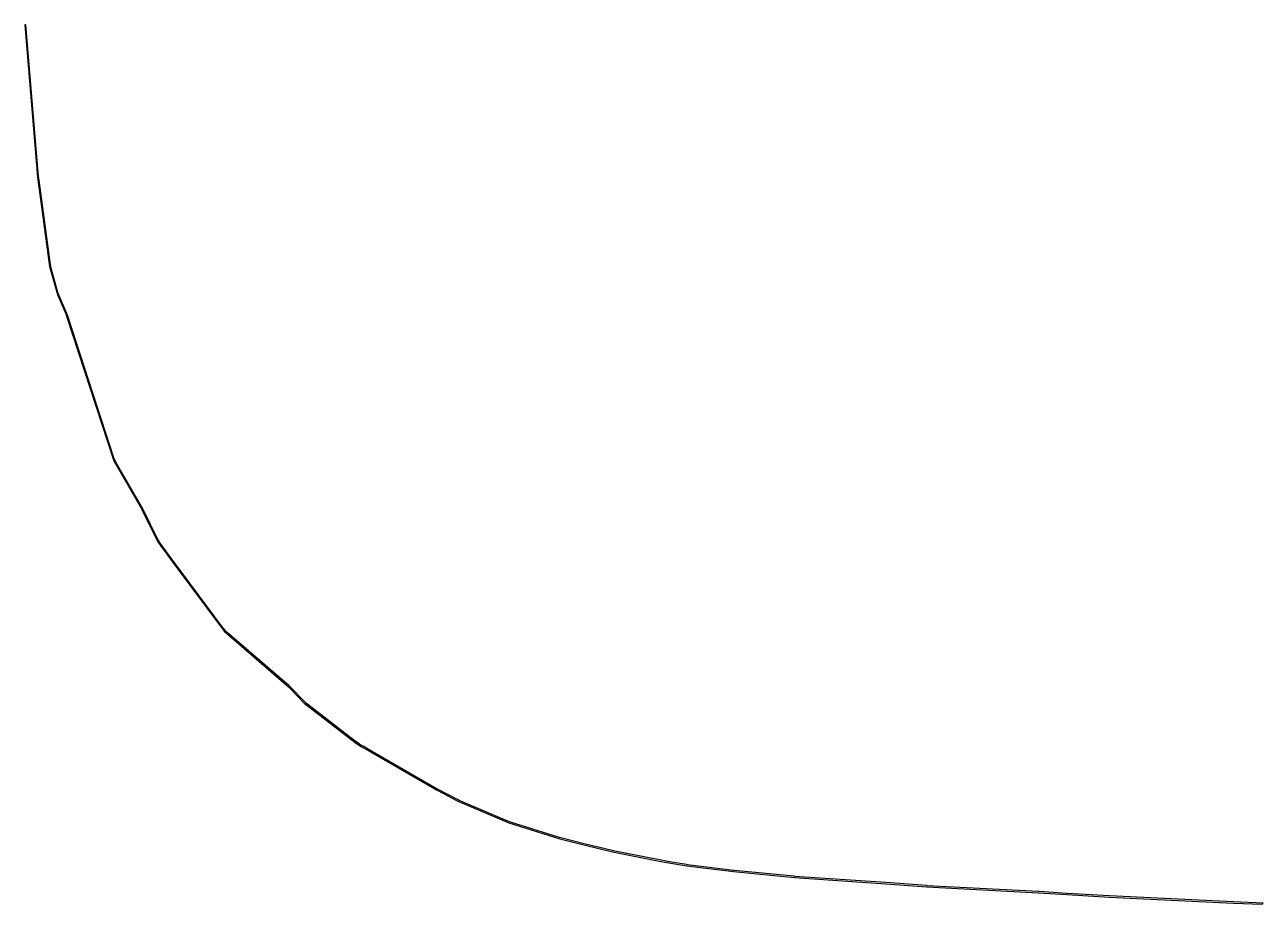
# Model space of a CAD drawing. Header units: metres. Extents: x -40.1 to -17.3, y -16.7 to -0.5.
import ezdxf

# ---------------------------------------------------------------- set-up
doc = ezdxf.new("R2010")
doc.units = ezdxf.units.M

msp = doc.modelspace()

# ---------------------------------------------------------------- linework, layer by layer
for p, q in [((-40.11, -0.49001), (-40.13, -0.49001)), ((-40.13, -0.49001), (-39.8934, -3.2946)), ((-39.8745, -3.28047), (-40.11, -0.49001)), ((-39.8934, -3.2946), (-39.673, -4.93779)), ((-39.8719, -3.30438), (-39.8745, -3.28047)), ((-39.6579, -4.90027), (-39.8719, -3.30438)), ((-39.673, -4.93779), (-39.53, -5.45262)), ((-39.6443, -4.96632), (-39.6579, -4.90027)), ((-39.5198, -5.41464), (-39.6443, -4.96632)), ((-39.53, -5.45262), (-39.3776, -5.80939)), ((-39.4983, -5.47595), (-39.5198, -5.41464)), ((-39.3634, -5.79153), (-39.4983, -5.47595)), ((-39.3776, -5.80939), (-39.3625, -5.84961)), ((-39.3401, -5.85364), (-39.3634, -5.79153)), ((-39.3625, -5.84961), (-38.4915, -8.51436)), ((-38.4891, -8.45737), (-39.3401, -5.85364)), ((-38.4915, -8.51436), (-37.995, -9.37216)), ((-38.4474, -8.55061), (-38.4891, -8.45737)), ((-37.9816, -9.35547), (-38.4474, -8.55061)), ((-37.995, -9.37216), (-37.9801, -9.39993)), ((-37.9588, -9.39781), (-37.9816, -9.35547)), ((-37.9801, -9.39993), (-37.6794, -10.0064)), ((-37.6803, -9.95961), (-37.9588, -9.39781)), ((-37.6384, -10.029), (-37.6803, -9.95961)), ((-37.6794, -10.0064), (-37.4192, -10.3663)), ((-37.4056, -10.3511), (-37.6384, -10.029)), ((-37.4192, -10.3663), (-36.4614, -11.6492)), ((-37.4011, -10.3571), (-37.4056, -10.3511)), ((-36.4787, -11.5928), (-37.4011, -10.3571)), ((-36.4063, -11.6705), (-36.4787, -11.5928)), ((-36.4614, -11.6492), (-35.279, -12.6707)), ((-35.275, -12.6477), (-36.4063, -11.6705)), ((-35.279, -12.6707), (-35.2447, -12.7032)), ((-35.2221, -12.6981), (-35.275, -12.6477)), ((-35.2447, -12.7032), (-34.9875, -12.9729)), ((-34.9993, -12.9315), (-35.2221, -12.6981)), ((-34.945, -12.9805), (-34.9993, -12.9315)), ((-34.9875, -12.9729), (-34.0493, -13.7)), ((-34.0522, -13.6725), (-34.945, -12.9805)), ((-34.0225, -13.6938), (-34.0522, -13.6725)), ((-34.0493, -13.7), (-33.9374, -13.7741)), ((-33.946, -13.7445), (-34.0225, -13.6938)), ((-33.9072, -13.7676), (-33.946, -13.7445)), ((-33.9374, -13.7741), (-33.8193, -13.8375)), ((-33.8127, -13.8183), (-33.9072, -13.7676)), ((-33.8193, -13.8375), (-33.8055, -13.8452)), ((-33.7928, -13.8295), (-33.8127, -13.8183)), ((-33.8055, -13.8452), (-32.5426, -14.577)), ((-32.542, -14.5543), (-33.7928, -13.8295)), ((-32.5426, -14.577), (-32.1631, -14.7756)), ((-32.5235, -14.5644), (-32.542, -14.5543)), ((-32.1717, -14.7486), (-32.5235, -14.5644)), ((-32.1368, -14.7651), (-32.1717, -14.7486)), ((-32.1631, -14.7756), (-31.2388, -15.1701)), ((-31.243, -15.1466), (-32.1368, -14.7651)), ((-31.1966, -15.1637), (-31.243, -15.1466)), ((-31.2388, -15.1701), (-31.2236, -15.1761)), ((-31.2236, -15.1761), (-30.2876, -15.4683)), ((-30.2961, -15.4447), (-31.1966, -15.1637)), ((-30.2683, -15.4524), (-30.2961, -15.4447)), ((-30.2876, -15.4683), (-29.8441, -15.5785)), ((-29.8396, -15.5591), (-30.2683, -15.4524)), ((-29.8441, -15.5785), (-29.3182, -15.7077)), ((-29.3246, -15.6855), (-29.8396, -15.5591)), ((-29.3031, -15.6903), (-29.3246, -15.6855)), ((-29.3182, -15.7077), (-28.4579, -15.8782)), ((-28.4549, -15.8584), (-29.3031, -15.6903)), ((-28.4579, -15.8782), (-28.3204, -15.9052)), ((-28.3253, -15.8839), (-28.4549, -15.8584)), ((-28.3087, -15.8869), (-28.3253, -15.8839)), ((-28.3204, -15.9052), (-27.9482, -15.9652)), ((-27.9544, -15.944), (-28.3087, -15.8869)), ((-27.9367, -15.9465), (-27.9544, -15.944)), ((-27.0946, -16.0509), (-27.9367, -15.9465)), ((-27.9482, -15.9652), (-27.0904, -16.0716)), ((-27.0817, -16.0524), (-27.0946, -16.0509)), ((-27.0904, -16.0716), (-25.9722, -16.1803)), ((-25.9773, -16.1597), (-27.0817, -16.0524)), ((-25.9635, -16.1609), (-25.9773, -16.1597)), ((-24.288, -16.2761), (-25.9635, -16.1609)), ((-25.9722, -16.1803), (-24.2915, -16.2959)), ((-24.2915, -16.2959), (-23.5361, -16.3515)), ((-23.5394, -16.3311), (-24.288, -16.2761)), ((-23.5295, -16.3318), (-23.5394, -16.3311)), ((-23.5361, -16.3515), (-21.4825, -16.4609)), ((-21.4835, -16.4409), (-23.5295, -16.3318)), ((-21.4707, -16.4417), (-21.4835, -16.4409)), ((-21.4825, -16.4609), (-21.4751, -16.4614)), ((-21.4751, -16.4614), (-20.9577, -16.4969)), ((-20.9588, -16.4768), (-21.4707, -16.4417)), ((-20.9528, -16.4771), (-20.9588, -16.4768)), ((-20.9577, -16.4969), (-20.1749, -16.5409)), ((-20.1735, -16.521), (-20.9528, -16.4771)), ((-20.1749, -16.5409), (-18.6636, -16.6146)), ((-18.6629, -16.5946), (-20.1735, -16.521)), ((-18.6636, -16.6146), (-17.8958, -16.6518)), ((-17.896, -16.6318), (-18.6629, -16.5946)), ((-17.3473, -16.6543), (-17.896, -16.6318)), ((-17.8958, -16.6518), (-17.3665, -16.6735)), ((-17.3665, -16.6735), (-17.3473, -16.6543))]:
    msp.add_line(p, q)

doc.saveas('drawing.dxf')
